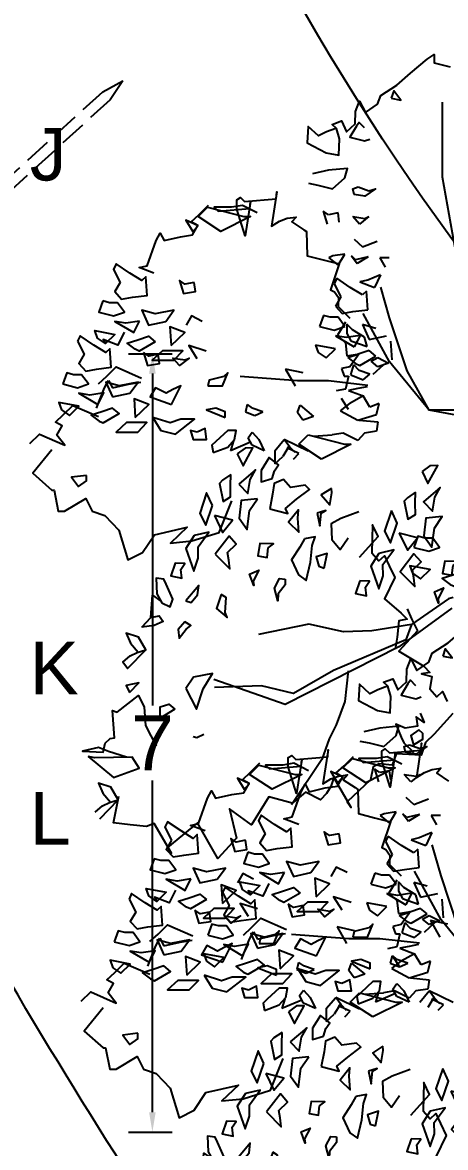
# Model space of a CAD drawing. Header units: metres. Extents: x 10 to 239, y 2 to 253.
# Drawn here: x 90.66 to 94.5, y 107.24 to 117.45 of the extents above; entities that cross this region are included whole.
import ezdxf

# ---------------------------------------------------------------- set-up
doc = ezdxf.new("R2010")
doc.units = ezdxf.units.M
doc.header["$MEASUREMENT"] = 0
doc.linetypes.add('ACAD_ISO02W100', pattern=[15, 12, -3])
doc.layers.get('Defpoints').update_dxf_attribs({"color": 9})
for name, color, linetype in [('-cotas', 252, 'Continuous'), ('-nombres', 253, 'Continuous'), ('1', 7, 'Continuous'), ('1gris', 254, 'Continuous'), ('cot200', 9, 'Continuous')]:
    doc.layers.add(name, color=color, linetype=linetype)
doc.layers.add('bloques ARBOLES', color=7, linetype='Continuous', true_color=0xb8d897)
doc.styles.add('Annotative', font='arial.ttf')
doc.styles.get("Standard").update_dxf_attribs({"font": 'arial.ttf'})
doc.dimstyles.get("Standard").update_dxf_attribs({"dimtxt": 0.18, "dimasz": 0.18, "dimexe": 0.18, "dimexo": 0.0625, "dimgap": 0.09, "dimtad": 0, "dimtih": 1, "dimtoh": 1, "dimdec": 4, "dimzin": 0, "dimdsep": 46, "dimtxsty": 'Standard', "dimcen": 0.09, "dimadec": 0, "dimazin": 0, "dimtfac": 1, "dimtdec": 4, "dimtofl": 0, "dimtmove": 0, "dimatfit": 3, "dimfxl": 1, "dimtolj": 1, "dimtzin": 0, "dimarcsym": 0})

# ---------------------------------------------------------------- blocks, each defined once
blk = doc.blocks.new('*D91')
at = {"layer": '-cotas', "color": 0, "lineweight": -2, "transparency": 16777216}
for p, q in [((91.626, 114.445), (92.023, 114.445)), ((91.843, 114.265), (91.843, 111.253)), ((91.843, 107.561), (91.843, 110.573)), ((91.626, 107.381), (92.023, 107.381))]:
    blk.add_line(p, q, dxfattribs=at)
at = {"layer": '-cotas', "color": 0, "transparency": 16777216}
for points in [[(91.813, 114.265), (91.873, 114.265), (91.843, 114.445)], [(91.813, 107.561), (91.873, 107.561), (91.843, 107.381)]]:
    blk.add_solid(points, dxfattribs=at)
at = {"layer": 'Defpoints', "color": 0, "transparency": 16777216}
for p in [(91.563, 114.445), (91.563, 107.381), (91.843, 107.381)]:
    blk.add_point(p, dxfattribs=at)
at = {"layer": '-cotas', "color": 0, "transparency": 16777216, "insert": (91.843, 110.913), "char_height": 0.5, "attachment_point": 5}
blk.add_mtext('\\A1;7', dxfattribs=at)
blk = doc.blocks.new('ARBOL22')
for points in [[(-0.8727, 1.8802), (-0.9147, 1.8648), (-0.9514, 1.8467), (-0.9966, 1.8891), (-1.0009, 1.8166), (-0.9162, 1.772), (-0.8607, 1.7616), (-0.8564, 1.8342), (-0.8711, 1.8808), (-0.8902, 1.8987), (-0.8481, 1.9141), (-0.8265, 1.8651), (-0.7874, 1.9008), (-0.7855, 1.956), (-0.7676, 2.0028), (-0.7407, 1.951), (-0.6872, 1.9884), (-0.6732, 2.028), (-0.6014, 2.0743), (-0.5401, 2.1264), (-0.466, 2.1903), (-0.4347, 2.2112), (-0.4342, 2.1736), (-0.3629, 2.1548)], [(-0.0949, 0.3639), (-0.2008, 0.6417), (-0.3384, 1.3293), (-0.3973, 1.6633), (-0.3973, 1.9973)], [(-0.7457, 1.8825), (-0.7695, 1.9074), (-0.7816, 1.8908), (-0.8115, 1.841), (-0.7457, 1.8245), (-0.7216, 1.8328)], [(-0.9956, 1.6358), (-0.9536, 1.6274), (-0.8878, 1.611), (-0.8339, 1.6606), (-0.8219, 1.7021), (-0.9057, 1.6938), (-0.9775, 1.6772)], [(-1.2247, 1.5036), (-1.2906, 1.5367), (-1.3385, 1.5283), (-1.4168, 1.5287), (-1.3982, 1.5111), (-1.2567, 1.5234), (-1.2549, 1.5541), (-1.2779, 1.4014), (-1.3149, 1.5203), (-1.3149, 1.5617), (-1.2991, 1.5715), (-1.2805, 1.5539), (-1.139, 1.5661), (-1.1372, 1.5969), (-1.1602, 1.4442), (-1.1249, 1.4669), (-1.0902, 1.4794), (-1.051, 1.4848), (-1.0696, 1.4628), (-1.0166, 1.4283), (-1.0047, 1.4198), (-1.0014, 1.312), (-0.93, 1.2938), (-0.8584, 1.2754), (-0.8972, 1.1604), (-0.8793, 1.1517), (-0.862, 1.1264), (-0.8629, 1.0851), (-0.8103, 1.0341)], [(-1.6854, 1.2344), (-1.7513, 1.2593), (-1.7154, 1.2677), (-1.6749, 1.3804), (-1.657, 1.4135), (-1.639, 1.3804), (-1.5672, 1.397), (-1.5132, 1.4053), (-1.4893, 1.4466), (-1.5193, 1.4633), (-1.4834, 1.4964), (-1.4414, 1.5379)], [(-0.9298, 1.5115), (-0.9116, 1.4535)], [(-0.9057, 1.495), (-0.9298, 1.5115)], [(-0.8637, 1.5033), (-0.9057, 1.495)], [(-0.8578, 1.4619), (-0.8637, 1.5033)], [(-0.768, 1.4535), (-0.7978, 1.4866)], [(-0.7978, 1.4866), (-0.744, 1.4784)], [(-0.726, 1.4866), (-0.768, 1.4535)], [(-0.744, 1.4784), (-0.726, 1.4866)], [(-0.7909, 1.3857), (-0.755, 1.3526)], [(-0.755, 1.3526), (-0.6891, 1.3775)], [(-0.8868, 1.3111), (-0.9047, 1.3029)], [(-0.8328, 1.3195), (-0.8868, 1.3111)], [(-0.8627, 1.2698), (-0.8328, 1.3195)], [(-0.8029, 1.3111), (-0.7789, 1.278)], [(-0.785, 1.2946), (-0.8029, 1.3111)], [(-0.7293, 1.3073), (-0.785, 1.2946)], [(-0.7293, 1.3073), (-0.7789, 1.278)], [(-0.9047, 1.3029), (-0.8627, 1.2698)], [(-0.6771, 1.3029), (-0.6532, 1.2615)], [(-0.6351, 1.3029), (-0.6771, 1.3029)], [(-0.8688, 1.2118), (-0.8807, 1.1869)], [(-0.8089, 1.1703), (-0.8688, 1.2118)], [(-0.6736, 1.2273), (-0.731, 1.2035)], [(-0.6736, 1.2273), (-0.701, 1.1703)], [(-0.8807, 1.1869), (-0.8509, 1.1289)], [(-0.755, 1.1372), (-0.8089, 1.1703)], [(-0.731, 1.2035), (-0.7669, 1.1951)], [(-0.7669, 1.1951), (-0.701, 1.1703)], [(-0.1641, 0.5456), (-0.2597, 0.6221), (-0.4563, 0.6221), (-0.5546, 0.7989), (-0.6332, 1.0346), (-0.6725, 1.1721)], [(-0.8509, 1.1289), (-0.8748, 1.0876)], [(-0.7371, 1.1538), (-0.755, 1.1372)], [(-0.731, 1.0709), (-0.7371, 1.1538)], [(-0.8748, 1.0876), (-0.8448, 1.0543)], [(-0.8448, 1.0543), (-0.7968, 1.0627)], [(-0.7968, 1.0627), (-0.731, 1.0709)], [(-1.4698, 1.0192), (-1.5178, 1.044), (-1.5418, 1.0025)], [(-0.9286, 1.0461), (-0.9466, 0.9963)], [(-0.8986, 1.0378), (-0.9286, 1.0461)], [(-0.8627, 1.0378), (-0.8986, 1.0378)], [(-0.8296, 1.0151), (-0.8655, 0.9571)], [(-0.8328, 0.9963), (-0.8627, 1.0378)], [(-0.7996, 0.982), (-0.8236, 1.0069)], [(-0.8236, 1.0069), (-0.8236, 0.9654)], [(-0.6951, 0.9881), (-0.755, 1.0047)], [(-0.755, 1.0047), (-0.725, 0.9384)], [(-0.0985, 0.3784), (-0.2401, 0.5828), (-0.4563, 0.6221), (-0.6332, 0.8382), (-0.7511, 1.0543)], [(-1.8186, 0.9706), (-1.8459, 0.9136), (-1.9118, 0.9385), (-1.9012, 0.9198), (-1.9371, 0.9445), (-1.949, 0.9778), (-1.8592, 0.9612), (-1.9012, 0.9198)], [(-0.9466, 0.9963), (-0.8807, 0.9799)], [(-0.8807, 0.9799), (-0.8328, 0.9963)], [(-0.8748, 0.955), (-0.7909, 0.9052)], [(-0.8268, 0.9468), (-0.8748, 0.955)], [(-0.8655, 0.9571), (-0.8296, 0.924)], [(-0.7646, 0.9563), (-0.8268, 0.9468)], [(-0.8236, 0.9654), (-0.8057, 0.9323)], [(-0.7457, 0.9489), (-0.7996, 0.982)], [(-0.7646, 0.9563), (-0.7909, 0.9052)], [(-0.725, 0.9384), (-0.6471, 0.955)], [(-1.4519, 0.8866), (-1.5298, 0.9114), (-1.4939, 0.8535)], [(-0.8748, 0.897), (-0.9645, 0.9136)], [(-0.9645, 0.9136), (-0.9527, 0.8804)], [(-0.8296, 0.924), (-0.8236, 0.866)], [(-0.8057, 0.9323), (-0.7337, 0.9074)], [(-0.7337, 0.9074), (-0.7457, 0.9489)], [(-0.6292, 0.9301), (-0.6232, 0.8473)], [(-0.9527, 0.8804), (-0.9168, 0.8557)], [(-0.9168, 0.8557), (-0.8748, 0.897)], [(-0.8236, 0.866), (-0.7698, 0.8743)], [(-0.8201, 0.8576), (-0.773, 0.8721)], [(-0.8201, 0.8576), (-0.785, 0.8308)], [(-0.7698, 0.8743), (-0.8116, 0.8163)], [(-0.725, 0.8888), (-0.773, 0.8721)], [(-0.7669, 0.8224), (-0.6951, 0.8639)], [(-0.6951, 0.8639), (-0.725, 0.8888)], [(-0.7158, 0.8412), (-0.6858, 0.8578)], [(-0.6858, 0.8578), (-0.6378, 0.8329)], [(-1.932, 0.7409), (-1.8961, 0.774), (-1.8541, 0.8155), (-1.7403, 0.7657)], [(-1.0973, 0.806), (-1.0553, 0.7314)], [(-1.0194, 0.7894), (-1.0973, 0.806)], [(-0.8116, 0.8163), (-0.8475, 0.8081)], [(-0.8475, 0.8081), (-0.8357, 0.775)], [(-0.8065, 0.7801), (-0.7937, 0.8247)], [(-0.7698, 0.7998), (-0.7937, 0.8247)], [(-0.785, 0.8308), (-0.7669, 0.8224)], [(-0.6858, 0.8163), (-0.7158, 0.8412)], [(-0.6626, 0.8239), (-0.7082, 0.7817)], [(-0.6378, 0.8329), (-0.6858, 0.8163)], [(-1.9416, 0.6311), (-1.9057, 0.7222), (-1.8878, 0.7553)], [(-1.8878, 0.7553), (-1.8698, 0.7222)], [(-0.7299, 0.7336), (-0.9068, 0.7533), (-1.0444, 0.7533), (-1.2999, 0.7729)], [(-0.8357, 0.775), (-0.8175, 0.775)], [(-0.8175, 0.775), (-0.8296, 0.717)], [(-0.8065, 0.7801), (-0.7517, 0.7583)], [(-0.7218, 0.7832), (-0.7698, 0.7998)], [(-0.7517, 0.7583), (-0.7218, 0.7832)], [(-1.8698, 0.7222), (-1.798, 0.7388)], [(-1.798, 0.7388), (-1.744, 0.7471)], [(-0.8296, 0.717), (-0.8716, 0.7088)], [(-0.7753, 0.7194), (-0.8171, 0.711)], [(-0.8171, 0.711), (-0.7512, 0.6862)], [(-0.7333, 0.7277), (-0.7753, 0.7194)], [(-0.853, 0.62), (-0.8112, 0.6531)], [(-0.8175, 0.6259), (-0.8475, 0.6755)], [(-0.7512, 0.6862), (-0.8112, 0.6531)], [(-0.7212, 0.6366), (-0.7512, 0.6862)], [(-0.6794, 0.6531), (-0.7212, 0.6366)], [(-0.6914, 0.6035), (-0.6794, 0.6531)], [(-2.2385, 0.4745), (-2.1965, 0.516), (-2.0827, 0.4663), (-2.1185, 0.5118), (-2.0946, 0.5531), (-2.1246, 0.5697), (-2.0887, 0.6028), (-2.0467, 0.6443), (-1.9329, 0.5946)], [(-1.2693, 0.6474), (-1.277, 0.6155)], [(-1.277, 0.6155), (-1.235, 0.599)], [(-1.2693, 0.6474), (-1.2471, 0.6321)], [(-1.1991, 0.6155), (-1.2471, 0.6321)], [(-1.235, 0.599), (-1.1991, 0.6155)], [(-1.0447, 0.6117), (-1.0327, 0.6448)], [(-1.0208, 0.5786), (-1.0447, 0.6117)], [(-1.0327, 0.6448), (-0.9729, 0.5951)], [(-0.853, 0.62), (-0.7753, 0.5786)], [(-0.7753, 0.5786), (-0.6914, 0.6035)], [(-0.9729, 0.5951), (-1.0208, 0.5786)], [(-0.7692, 0.5786), (-0.6853, 0.5702)], [(-0.6853, 0.5702), (-0.6914, 0.5289)], [(-1.265, 0.4995), (-1.2471, 0.5244)], [(-1.2471, 0.5244), (-1.2171, 0.4913)], [(-1.0388, 0.4709), (-0.9968, 0.5122)], [(-0.9968, 0.5122), (-0.8351, 0.4709)], [(-0.9729, 0.5061), (-0.8891, 0.5122)], [(-0.8411, 0.5206), (-0.8891, 0.5122)], [(-0.7753, 0.4875), (-0.8411, 0.5206)], [(-0.7453, 0.5206), (-0.7753, 0.4875)], [(-0.6914, 0.5289), (-0.7453, 0.5206)], [(-1.3302, 0.4853), (-1.3429, 0.4415)], [(-1.2541, 0.4794), (-1.3429, 0.4415)], [(-1.2471, 0.4664), (-1.265, 0.4995)], [(-1.1932, 0.4415), (-1.2471, 0.4664)], [(-1.2171, 0.4913), (-1.1932, 0.4415)], [(-1.1453, 0.4415), (-1.1033, 0.4913)], [(-1.0824, 0.4613), (-1.1094, 0.4167)], [(-1.0794, 0.4582), (-1.1033, 0.4913)], [(-0.9969, 0.4397), (-1.1033, 0.4913)], [(-1.0388, 0.4296), (-1.0927, 0.4543)], [(-1.0553, 0.4333), (-1.0794, 0.4582)], [(-0.937, 0.4047), (-1.0388, 0.4709)], [(-0.8052, 0.4709), (-0.937, 0.4047)], [(-0.8351, 0.4709), (-0.8052, 0.4709)], [(-2.1403, 0.4452), (-2.2254, 0.3413), (-2.1403, 0.2657), (-2.1308, 0.2657), (-2.1119, 0.1713), (-2.0836, 0.1713), (-1.9891, 0.2279), (-1.9607, 0.1713), (-1.904, 0.1524), (-1.8413, 0.0868), (-1.8016, -0.0454), (-1.7355, -0.0123), (-1.6826, 0.067), (-1.5372, 0.1), (-1.611, 0.0296), (-1.5165, 0.039), (-1.3937, 0.0768), (-1.337, 0.2185)], [(-1.1453, 0.4415), (-1.1453, 0.3835)], [(-1.1453, 0.3835), (-1.1094, 0.4167)], [(-1.0627, 0.4047), (-1.0388, 0.4296)], [(-0.7711, 0.1694), (-0.8511, 0.1394), (-0.8939, 0.1159), (-0.8913, 0.0456), (-0.8538, 0.0013), (-0.819, 0.0529)], [(-0.7674, -0.0338), (-0.684, 0.0583), (-0.7099, 0.1113), (-0.7128, -0.0143), (-0.6812, -0.0501), (-0.6559, -0.027), (-0.636, -0.0716), (-0.61, -0.1246), (-0.656, -0.22), (-0.5811, -0.283), (-0.5555, -0.3106), (-0.5926, -0.3171), (-0.5997, -0.3904), (-0.6091, -0.4443)], [(-1.6986, -0.3025), (-1.6916, -0.2037), (-1.6541, -0.2296)], [(-0.3497, -0.2135), (-0.3706, -0.2193), (-0.5363, -0.3345), (-0.5603, -0.4025), (-0.8832, -0.5386), (-1.0617, -0.6423), (-1.205, -0.6077), (-1.4148, -0.6158)], [(-0.5551, -0.2641), (-0.5351, -0.3087), (-0.5092, -0.3617), (-0.5926, -0.4537), (-0.4803, -0.5201), (-0.4546, -0.5477), (-0.4917, -0.5541), (-0.4445, -0.5667), (-0.454, -0.6206), (-0.4224, -0.6564), (-0.3971, -0.6333), (-0.3771, -0.6778)], [(-0.3511, -0.7309), (-0.4345, -0.8229), (-0.4734, -0.8604), (-0.4925, -0.9173), (-0.6041, -0.9112), (-0.6213, -0.9624), (-0.68, -0.9552), (-0.7071, -0.9687), (-0.7193, -1.0275), (-0.8221, -1.1255), (-0.8043, -1.1506), (-0.8817, -1.017), (-0.8951, -1.0568), (-0.9143, -1.0882), (-0.9415, -1.117), (-1.0083, -1.082), (-1.057, -1.1225), (-1.0686, -1.1313), (-1.1726, -1.1026), (-1.2111, -1.1654), (-1.2498, -1.2283), (-1.3483, -1.1572), (-1.3165, -1.287), (-1.3999, -1.379), (-1.491, -1.2187), (-1.6242, -1.3301), (-1.6064, -1.3552), (-1.6838, -1.2216), (-1.7184, -1.2364), (-1.7915, -1.2279), (-1.8649, -1.2192), (-1.8417, -1.1)], [(-0.3553, -0.2607), (-0.5919, -0.433), (-1.0999, -0.6914), (-1.4181, -0.5798)], [(-0.5363, -0.3345), (-0.7129, -0.3623), (-0.8393, -0.3665), (-0.9941, -0.3327), (-1.2186, -0.3785)], [(-1.7208, -0.4467), (-1.8036, -0.5311), (-1.8243, -0.5023), (-1.791, -0.4736), (-1.7598, -0.4588), (-1.7208, -0.4467), (-1.7546, -0.391), (-1.8095, -0.3726), (-1.7896, -0.4171), (-1.7559, -0.457)], [(-0.8176, -0.541), (-0.8334, -0.6781), (-0.8722, -0.7816), (-0.9038, -0.844), (-0.9365, -0.9367), (-1.0706, -1.1395)], [(-1.8073, -0.9263), (-1.8876, -0.9015), (-1.9325, -0.8825), (-2.0041, -0.9), (-1.9124, -0.9039), (-1.9031, -0.8636), (-1.88, -0.8434), (-1.8605, -0.8395), (-1.8696, -0.7184), (-1.8495, -0.7256), (-1.7543, -0.6502), (-1.7285, -0.7032), (-1.7228, -0.7854), (-1.6751, -0.8774)], [(-0.4976, -0.7297), (-0.4796, -0.7711), (-0.5155, -0.7462), (-0.5096, -0.7877), (-0.5634, -0.796), (-0.6053, -0.7795), (-0.5814, -0.8375), (-0.5694, -0.8622), (-0.5275, -0.9037)], [(-1.51, -0.8334), (-1.4942, -0.8387), (-1.4632, -0.8239)], [(-0.5781, -0.9573), (-0.644, -0.9242), (-0.6919, -0.9326), (-0.7702, -0.9321), (-0.7516, -0.9498), (-0.6101, -0.9375), (-0.6083, -0.9068), (-0.6314, -1.0595), (-0.6683, -0.9405), (-0.6683, -0.8992), (-0.6525, -0.8894), (-0.6339, -0.907), (-0.4924, -0.8947), (-0.4906, -0.864), (-0.5137, -1.0167), (-0.4783, -0.994), (-0.4437, -0.9815), (-0.4045, -0.976), (-0.423, -0.998), (-0.37, -1.0326)], [(-1.0389, -1.2264), (-1.1048, -1.2016), (-1.0689, -1.1932), (-1.0283, -1.0804), (-1.0104, -1.0473), (-0.9924, -1.0804), (-0.9206, -1.0638), (-0.8666, -1.0556), (-0.8427, -1.0142), (-0.8727, -0.9976), (-0.8368, -0.9645), (-0.7948, -0.923)], [(-1.927, -1.2008), (-1.8443, -1.1164), (-1.8781, -1.0607), (-1.933, -1.0422), (-1.9131, -1.0868), (-1.8794, -1.1266)], [(-1.9478, -1.1719), (-1.9145, -1.1433), (-1.8833, -1.1285), (-1.8443, -1.1164)], [(-0.8233, -1.4417), (-0.8712, -1.4168), (-0.8952, -1.4583)], [(-1.172, -1.4903), (-1.1994, -1.5473), (-1.2653, -1.5224), (-1.2546, -1.541), (-1.2905, -1.5163), (-1.3024, -1.483), (-1.2126, -1.4997), (-1.2546, -1.541)], [(-0.8053, -1.5743), (-0.8832, -1.5494), (-0.8473, -1.6074)], [(-1.2854, -1.72), (-1.2495, -1.6869), (-1.2075, -1.6454), (-1.0937, -1.6951)], [(-0.3729, -1.6715), (-0.4508, -1.6548)], [(-0.4508, -1.6548), (-0.4088, -1.7294)], [(-1.2951, -1.8298), (-1.2591, -1.7387), (-1.2412, -1.7056)], [(-1.2412, -1.7056), (-1.2232, -1.7387)], [(-1.2232, -1.7387), (-1.1514, -1.722)], [(-1.1514, -1.722), (-1.0974, -1.7138)], [(-0.6227, -1.8134), (-0.6305, -1.8454)], [(-0.6305, -1.8454), (-0.5885, -1.8619)], [(-0.6227, -1.8134), (-0.6005, -1.8288)], [(-0.5526, -1.8454), (-0.6005, -1.8288)], [(-0.5885, -1.8619), (-0.5526, -1.8454)], [(-0.6185, -1.9614), (-0.6005, -1.9365)], [(-0.6005, -1.9365), (-0.5705, -1.9696)], [(-0.6837, -1.9755), (-0.6964, -2.0193)], [(-0.6076, -1.9814), (-0.6964, -2.0193)], [(-0.6005, -1.9945), (-0.6185, -1.9614)], [(-0.5466, -2.0193), (-0.6005, -1.9945)], [(-0.5705, -1.9696), (-0.5466, -2.0193)], [(-0.4987, -2.0193), (-0.4567, -1.9696)], [(-0.4358, -1.9996), (-0.4628, -2.0442)], [(-0.3503, -2.0211), (-0.4567, -1.9696)], [(-0.4328, -2.0027), (-0.4567, -1.9696)], [(-0.3922, -2.0313), (-0.4461, -2.0066)], [(-0.4088, -2.0276), (-0.4328, -2.0027)], [(-0.4161, -2.0562), (-0.3922, -2.0313)]]:
    blk.add_lwpolyline(points)
for points in [[(-0.6257, 2.0149), (-0.5839, 2.0067), (-0.6139, 2.0482)], [(-0.7739, 1.6192), (-0.726, 1.6026), (-0.696, 1.611), (-0.744, 1.5779), (-0.7919, 1.5861), (-0.7978, 1.611)], [(-1.2845, 1.4869), (-1.2547, 1.4869), (-1.3864, 1.4207), (-1.4882, 1.4869), (-1.4462, 1.5283)], [(-1.4882, 1.4456), (-1.5421, 1.4703), (-1.5121, 1.4207)], [(-1.8353, 1.1931), (-1.8592, 1.1518), (-1.8292, 1.1185), (-1.7813, 1.1269), (-1.7154, 1.1351), (-1.7215, 1.218), (-1.7395, 1.2013), (-1.7933, 1.2344), (-1.8533, 1.2759), (-1.8651, 1.2511)], [(-1.5057, 1.1931), (-1.5477, 1.1849), (-1.5718, 1.2013), (-1.5537, 1.1434), (-1.4998, 1.1518)], [(-1.9131, 1.1102), (-1.931, 1.0605), (-1.8651, 1.044), (-1.8172, 1.0605), (-1.8472, 1.102), (-1.8831, 1.102)], [(-1.6316, 1.0192), (-1.5957, 1.0689), (-1.6795, 1.0523), (-1.7395, 1.0689), (-1.7095, 1.0025)], [(-1.749, 1.0205), (-1.8113, 1.0109), (-1.8592, 1.0192), (-1.7754, 0.9694)], [(-2.0256, 0.9302), (-1.9958, 0.8722), (-2.0197, 0.8309), (-1.9897, 0.7976), (-1.9418, 0.806), (-1.8759, 0.8143), (-1.882, 0.8971), (-1.9, 0.8805), (-1.9538, 0.9136), (-2.0138, 0.9551)], [(-1.6077, 0.9114), (-1.5477, 0.9694), (-1.6136, 0.9943)], [(-1.6795, 0.9281), (-1.7513, 0.8866), (-1.7694, 0.895), (-1.8045, 0.9218), (-1.7574, 0.9363), (-1.7095, 0.9529)], [(-1.7323, 0.8805), (-1.7142, 0.8225), (-1.6603, 0.8309), (-1.6662, 0.8722), (-1.7082, 0.864)], [(-1.5962, 0.8459), (-1.5556, 0.8881), (-1.6471, 0.8881), (-1.6927, 0.8459)], [(-1.5465, 0.8474), (-1.5286, 0.8556), (-1.5706, 0.8225), (-1.6004, 0.8556)], [(-2.0915, 0.7397), (-2.0256, 0.7232), (-1.9777, 0.7397), (-2.0077, 0.7812), (-2.0436, 0.7812), (-2.0736, 0.7894)], [(-1.4447, 0.7314), (-1.3788, 0.7314), (-1.3549, 0.7894), (-1.3729, 0.7729), (-1.4388, 0.7563)], [(-1.87, 0.6817), (-1.7921, 0.6983), (-1.7562, 0.7481), (-1.84, 0.7314), (-1.9, 0.7481)], [(-1.6065, 0.6486), (-1.5645, 0.7314), (-1.6004, 0.7149), (-1.6303, 0.6983), (-1.6783, 0.7232), (-1.7023, 0.6817)], [(-2.0976, 0.6237), (-2.0617, 0.599), (-2.0197, 0.6403), (-2.1095, 0.657)], [(-1.9359, 0.6486), (-1.9095, 0.6996), (-1.9718, 0.6901), (-2.0197, 0.6983)], [(-1.7682, 0.5906), (-1.7082, 0.6486), (-1.7741, 0.6734)], [(-1.9299, 0.5741), (-1.9118, 0.5657), (-1.84, 0.6072), (-1.87, 0.6321), (-1.9179, 0.6155), (-1.965, 0.601)], [(-1.3668, 0.5906), (-1.3668, 0.6155), (-1.4088, 0.6321), (-1.4506, 0.6237)], [(-1.7567, 0.525), (-1.7162, 0.5672), (-1.8076, 0.5672), (-1.8532, 0.525)], [(-1.6903, 0.5906), (-1.6544, 0.5326), (-1.5885, 0.5161), (-1.5047, 0.5824), (-1.5645, 0.5824), (-1.6124, 0.5657)], [(-1.4926, 0.5244), (-1.5226, 0.5326), (-1.5106, 0.4913), (-1.4506, 0.4913), (-1.4567, 0.541)], [(-1.4208, 0.4333), (-1.3549, 0.4582), (-1.325, 0.4913), (-1.3189, 0.5326), (-1.3549, 0.5326), (-1.4088, 0.483), (-1.4268, 0.4664)], [(-1.3134, 0.4275), (-1.2876, 0.3745), (-1.2432, 0.4543), (-1.2786, 0.4537)], [(-1.1579, 0.3183), (-1.1465, 0.3523), (-1.1291, 0.3781), (-1.1706, 0.411), (-1.2072, 0.3538), (-1.2068, 0.3031)], [(-1.3065, 0.2925), (-1.2665, 0.2512), (-1.2557, 0.3133), (-1.2326, 0.3561)], [(-0.4886, 0.3487), (-0.4627, 0.2957), (-0.4184, 0.3755), (-0.4537, 0.3749)], [(-1.9866, 0.3318), (-2.0525, 0.3235), (-2.0225, 0.282), (-1.9866, 0.3069)], [(-1.3423, 0.3353), (-1.379, 0.3105), (-1.3927, 0.296), (-1.3762, 0.2148), (-1.3431, 0.2352), (-1.3436, 0.286)], [(-1.1685, 0.1828), (-1.0881, 0.1622), (-1.0981, 0.1846), (-1.0496, 0.2251), (-0.9911, 0.2687), (-1.0109, 0.2878), (-1.0754, 0.278), (-1.107, 0.3138), (-1.148, 0.296), (-1.1553, 0.2479)], [(-1.4245, 0.1967), (-1.4499, 0.2534), (-1.4807, 0.1619), (-1.4536, 0.1101)], [(-0.8933, 0.2737), (-0.9381, 0.2444), (-0.9005, 0.2002), (-0.8913, 0.2541)], [(-0.5175, 0.2564), (-0.5541, 0.2317), (-0.5678, 0.2172), (-0.5514, 0.1359), (-0.5182, 0.1564), (-0.5187, 0.2071)], [(-0.4309, 0.2344), (-0.4078, 0.2772), (-0.4816, 0.2136), (-0.4416, 0.1724)], [(-1.2236, 0.2267), (-1.2961, 0.2195), (-1.3051, 0.1403), (-1.2694, 0.0904), (-1.2585, 0.1752)], [(-1.4149, 0.152), (-1.379, 0.0767), (-1.3344, 0.1312)], [(-1.0428, 0.1406), (-1.0394, 0.1773), (-1.0839, 0.1228), (-1.0386, 0.0787)], [(-0.957, 0.1623), (-0.945, 0.106), (-0.9393, 0.1628), (-0.918, 0.1746)], [(-0.6251, 0.1746), (-0.6558, 0.0831), (-0.6288, 0.0313), (-0.5996, 0.1179)], [(-0.4803, 0.0615), (-0.4446, 0.0116), (-0.4336, 0.0964), (-0.3988, 0.1479), (-0.4712, 0.1406)], [(-1.5061, 0.0626), (-1.5427, 0.0054), (-1.5066, -0.0952), (-1.4876, -0.0385), (-1.4881, 0.0122), (-1.4397, 0.0781)], [(-1.4114, -0.0198), (-1.3463, -0.086), (-1.3504, -0.0467), (-1.3567, -0.013), (-1.3178, 0.0245), (-1.3495, 0.0605)], [(-1.0126, 0.0485), (-1.034, 0.0113), (-1.0706, -0.0459), (-1.0407, -0.1127), (-1.0052, -0.1374), (-0.9863, -0.0553), (-0.9792, 0.0181), (-0.9659, 0.0579)], [(-0.59, 0.0731), (-0.5542, -0.0022), (-0.5096, 0.0524)], [(-0.5249, 0.0105), (-0.459, -0.006), (-0.411, 0.0105), (-0.441, 0.052), (-0.4769, 0.052), (-0.5069, 0.0602)], [(-1.1748, 0.0081), (-1.1515, 0.0256), (-1.2122, 0.0269), (-1.2214, -0.0268), (-1.1804, -0.0344)], [(-0.9255, -0.082), (-0.9123, -0.0169), (-0.9612, -0.0321), (-0.949, -0.0741)], [(-0.6812, -0.0163), (-0.7178, -0.0735), (-0.6818, -0.174), (-0.6627, -0.1174), (-0.6632, -0.0666), (-0.6148, -0.0007)], [(-0.5256, -0.1256), (-0.5318, -0.0918), (-0.493, -0.0543), (-0.5247, -0.0183), (-0.5866, -0.0986), (-0.5214, -0.1648)], [(-1.5654, -0.0881), (-1.548, -0.0623), (-1.5911, -0.0606), (-1.6102, -0.1174), (-1.5611, -0.1275)], [(-1.2421, -0.14), (-1.24, -0.1596), (-1.258, -0.1092), (-1.2171, -0.0915)], [(-0.5309, -0.1054), (-0.495, -0.1302), (-0.453, -0.0888), (-0.5428, -0.0722)], [(-0.3633, -0.155), (-0.3452, -0.1634), (-0.2733, -0.1219), (-0.3033, -0.097), (-0.3512, -0.1137), (-0.3984, -0.1282)], [(-0.3499, -0.0708), (-0.3267, -0.0532), (-0.3874, -0.0519), (-0.3966, -0.1057), (-0.3555, -0.1132)], [(-1.6313, -0.1544), (-1.6413, -0.1321), (-1.6746, -0.1272), (-1.672, -0.1976), (-1.6502, -0.2365), (-1.6129, -0.2555), (-1.6015, -0.2213)], [(-1.0992, -0.1311), (-1.099, -0.1564), (-1.1301, -0.1965), (-1.1317, -0.2276), (-1.1478, -0.1716), (-1.1247, -0.1288)], [(-0.7662, -0.1394), (-0.7853, -0.1962), (-0.7362, -0.2063), (-0.7405, -0.167), (-0.7232, -0.1412)], [(-1.5427, -0.2285), (-1.5191, -0.2364), (-1.49, -0.2019), (-1.4846, -0.1596)], [(-1.3844, -0.1995), (-1.4054, -0.262), (-1.358, -0.3031), (-1.3679, -0.2808), (-1.3627, -0.2131)], [(-0.4172, -0.2188), (-0.4151, -0.2384), (-0.4331, -0.1881), (-0.3923, -0.1704)], [(-1.7393, -0.3456), (-1.6986, -0.3025), (-1.6615, -0.296), (-1.6436, -0.3209), (-1.6846, -0.3388)], [(-1.5477, -0.3215), (-1.5767, -0.3561), (-1.5725, -0.3954), (-1.5415, -0.3552), (-1.5199, -0.339)], [(-1.7935, -0.637), (-1.7529, -0.5938), (-1.8094, -0.6065)], [(-1.5431, -0.62), (-1.4954, -0.712), (-1.4649, -0.6211), (-1.4243, -0.5526), (-1.5084, -0.5686)], [(-1.5913, -0.7114), (-1.6575, -0.7522), (-1.6579, -0.7015), (-1.6189, -0.6894)], [(-0.5035, -0.8042), (-0.5394, -0.8291), (-0.5275, -0.8706), (-0.4855, -0.8457), (-0.4855, -0.8208)], [(-1.9786, -0.9229), (-1.8651, -1.0171), (-1.7511, -0.9755), (-1.7827, -0.9257), (-1.9496, -0.9296)], [(-0.6379, -0.9739), (-0.6081, -0.9739), (-0.7399, -1.0401), (-0.8417, -0.9739), (-0.7997, -0.9326)], [(-0.8417, -1.0153), (-0.8955, -0.9906), (-0.8655, -1.0401)], [(-1.1888, -1.2678), (-1.2126, -1.3091), (-1.1827, -1.3424), (-1.1347, -1.334), (-1.0689, -1.3257), (-1.0749, -1.2429), (-1.0929, -1.2595), (-1.1468, -1.2264), (-1.2067, -1.1849), (-1.2186, -1.2098)], [(-0.8592, -1.2678), (-0.9012, -1.276), (-0.9252, -1.2595), (-0.9071, -1.3175), (-0.8532, -1.3091)], [(-1.2665, -1.3506), (-1.2845, -1.4004), (-1.2186, -1.4168), (-1.1706, -1.4004), (-1.2006, -1.3588), (-1.2365, -1.3588)], [(-0.985, -1.4417), (-0.9491, -1.392), (-1.0329, -1.4086), (-1.0929, -1.392), (-1.0629, -1.4583)], [(-1.1025, -1.4404), (-1.1647, -1.4499), (-1.2126, -1.4417), (-1.1288, -1.4914)], [(-1.3791, -1.5306), (-1.3493, -1.5886), (-1.3731, -1.63), (-1.3432, -1.6632), (-1.2952, -1.6548), (-1.2294, -1.6466), (-1.2355, -1.5637), (-1.2534, -1.5804), (-1.3073, -1.5473), (-1.3672, -1.5058)], [(-0.9611, -1.5494), (-0.9012, -1.4914), (-0.9671, -1.4666)], [(-1.0329, -1.5328), (-1.1048, -1.5743), (-1.1229, -1.5659), (-1.158, -1.539), (-1.1109, -1.5245), (-1.0629, -1.5079)], [(-1.0857, -1.5804), (-1.0676, -1.6384), (-1.0138, -1.63), (-1.0197, -1.5886), (-1.0617, -1.5969)], [(-0.9496, -1.615), (-0.9091, -1.5728), (-1.0005, -1.5728), (-1.0461, -1.615)], [(-0.8999, -1.6135), (-0.882, -1.6053), (-0.924, -1.6384), (-0.9538, -1.6053)], [(-1.445, -1.7212), (-1.3791, -1.7377), (-1.3311, -1.7212), (-1.3611, -1.6797), (-1.397, -1.6797), (-1.427, -1.6715)], [(-0.7982, -1.7294), (-0.7323, -1.7294), (-0.7084, -1.6715), (-0.7263, -1.6879), (-0.7922, -1.7046)], [(-1.2234, -1.7792), (-1.1455, -1.7626), (-1.1096, -1.7128), (-1.1935, -1.7294), (-1.2534, -1.7128)], [(-0.9599, -1.8123), (-0.9179, -1.7294), (-0.9538, -1.7459), (-0.9838, -1.7626), (-1.0317, -1.7377), (-1.0558, -1.7792)], [(-1.4511, -1.8372), (-1.4152, -1.8619), (-1.3731, -1.8205), (-1.4629, -1.8039)], [(-1.2893, -1.8123), (-1.263, -1.7612), (-1.3252, -1.7708), (-1.3731, -1.7626)], [(-1.1216, -1.8703), (-1.0617, -1.8123), (-1.1276, -1.7874)], [(-1.2834, -1.8867), (-1.2653, -1.8951), (-1.1935, -1.8536), (-1.2234, -1.8288), (-1.2714, -1.8454), (-1.3185, -1.8599)], [(-0.7202, -1.8703), (-0.7202, -1.8454), (-0.7622, -1.8288), (-0.8041, -1.8372)], [(-1.1101, -1.9358), (-1.0696, -1.8937), (-1.161, -1.8937), (-1.2066, -1.9358)], [(-1.0437, -1.8703), (-1.0078, -1.9282), (-0.9419, -1.9447), (-0.8581, -1.8785), (-0.9179, -1.8785), (-0.9658, -1.8951)], [(-0.8461, -1.9365), (-0.8761, -1.9282), (-0.864, -1.9696), (-0.8041, -1.9696), (-0.8102, -1.9198)], [(-0.7743, -2.0276), (-0.7084, -2.0027), (-0.6784, -1.9696), (-0.6723, -1.9282), (-0.7084, -1.9282), (-0.7622, -1.9778), (-0.7802, -1.9945)]]:
    blk.add_lwpolyline(points, close=True)
blk = doc.blocks.new('asddsd')
at = {"layer": 'bloques ARBOLES', "xscale": 2.033276188942182, "yscale": 2.033276188942182, "zscale": 2.033276188942182}
for p in [(76.894, 28.861), (77.36, 23.798)]:
    blk.add_blockref('ARBOL22', p, dxfattribs=at)

msp = doc.modelspace()

# ---------------------------------------------------------------- linework, layer by layer
at = {"layer": '1gris', "linetype": 'ACAD_ISO02W100', "ltscale": 0.02}
msp.add_lwpolyline([(88.83637, 114.72858), (88.95572, 114.59797), (91.39192, 116.82393), (91.5733, 116.92192), (91.45938, 116.7501), (89.02317, 114.52414), (89.15222, 114.38291), (88.7831, 114.04564), (88.44583, 114.41476), (88.76637, 114.70764)], dxfattribs=at)
at = {"layer": 'cot200'}
for points, knots in [([(105.215, 109.73865), (103.29078, 109.76236), (101.5175, 110.1562), (99.89572, 110.92152), (99.01349, 111.33785), (98.17608, 111.86411), (97.3836, 112.50051), (94.26818, 115.00238), (91.84697, 119.20652), (90.12537, 125.12614), (89.99638, 125.56964), (89.87133, 126.02276), (89.75033, 126.48592), (88.88037, 129.81605), (88.22034, 133.6646), (87.76942, 138.0295)], [2.73237089, 2.73237089, 2.73237089, 2.73237089, 2.93828306, 2.93828306, 2.93828306, 3.05029746, 3.05029746, 3.05029746, 3.49065118, 3.49065118, 3.49065118, 3.52364242, 3.52364242, 3.52364242, 3.76085379, 3.76085379, 3.76085379, 3.76085379]), ([(105.215, 114.41387), (103.21805, 115.27809), (101.44463, 116.69042), (99.89572, 118.65328), (98.29825, 120.67768), (96.93959, 123.28768), (95.82084, 126.48592), (94.68617, 129.72961), (93.79828, 133.5784), (93.15601, 138.0295)], [2.923329818, 2.923329818, 2.923329818, 2.923329818, 3.173482931, 3.173482931, 3.173482931, 3.431479118, 3.431479118, 3.431479118, 3.693142492, 3.693142492, 3.693142492, 3.693142492]), ([(105.215, 94.15308), (103.35097, 95.09118), (101.57786, 96.23546), (99.89572, 97.58602), (97.25145, 99.70905), (94.83198, 102.34183), (92.63749, 105.48477), (90.99309, 107.83988), (89.47502, 110.48144), (88.08409, 113.4714)], [0.359317027, 0.359317027, 0.359317027, 0.359317027, 0.449073861, 0.449073861, 0.449073861, 0.59016871, 0.59016871, 0.59016871, 0.695895447, 0.695895447, 0.695895447, 0.695895447]), ([(83.57738, 109.55945), (85.43068, 104.5297), (87.62816, 99.61053), (89.90867, 95.3384), (92.3573, 90.75133), (94.90166, 86.91023), (97.54056, 83.80593)], [0.532098117, 0.532098117, 0.532098117, 0.532098117, 0.887359603, 0.887359603, 0.887359603, 1.268811676, 1.268811676, 1.268811676, 1.268811676])]:
    msp.add_open_spline(points, degree=3, knots=knots, dxfattribs=at)

# ---------------------------------------------------------------- block references
at = {"layer": '1', "lineweight": 0}
msp.add_blockref('asddsd', (18.38943, 83.80593), dxfattribs=at)

# ---------------------------------------------------------------- texts
at = {"layer": '-nombres', "style": 'Annotative'}
for s, p in [('J', (90.73006, 116.01785)), ('K', (90.73006, 111.35315)), ('L', (90.73006, 109.98966))]:
    msp.add_text(s, height=0.4779, dxfattribs=at).set_placement(p)

# ---------------------------------------------------------------- dimensions: what is measured, and where the dimension line sits
at = {"layer": '-cotas'}
dim = msp.add_aligned_dim(p1=(91.56343, 114.44525), p2=(91.56343, 107.3807), distance=0.28005, text='7', dimstyle='Standard', override={"dimtxt": 0.5}, dxfattribs=at)
dim.commit()
dim.dimension.update_dxf_attribs({"geometry": '*D91', "text_midpoint": (91.84347, 110.91298)})

doc.saveas('drawing.dxf')
